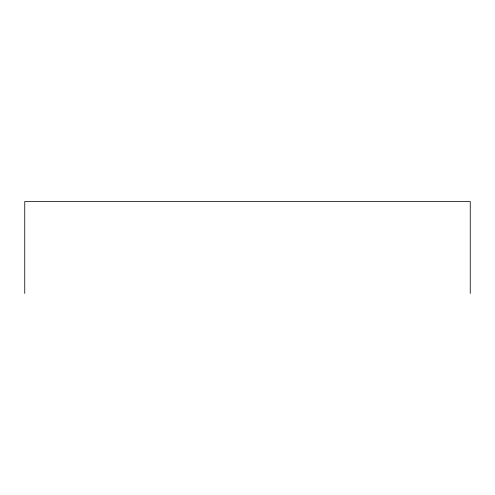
<?xml version="1.0" encoding="UTF-8"?>
<svg xmlns="http://www.w3.org/2000/svg" width="495" height="495" viewBox="0 0 495 495"><rect width="100%" height="100%" fill="white"/><g stroke="black" fill="none" stroke-linecap="round" stroke-linejoin="round"><path stroke-width="0.74" d="M470.25 293.455L470.25 201.545L24.75 201.545L24.75 293.455"/></g></svg>
